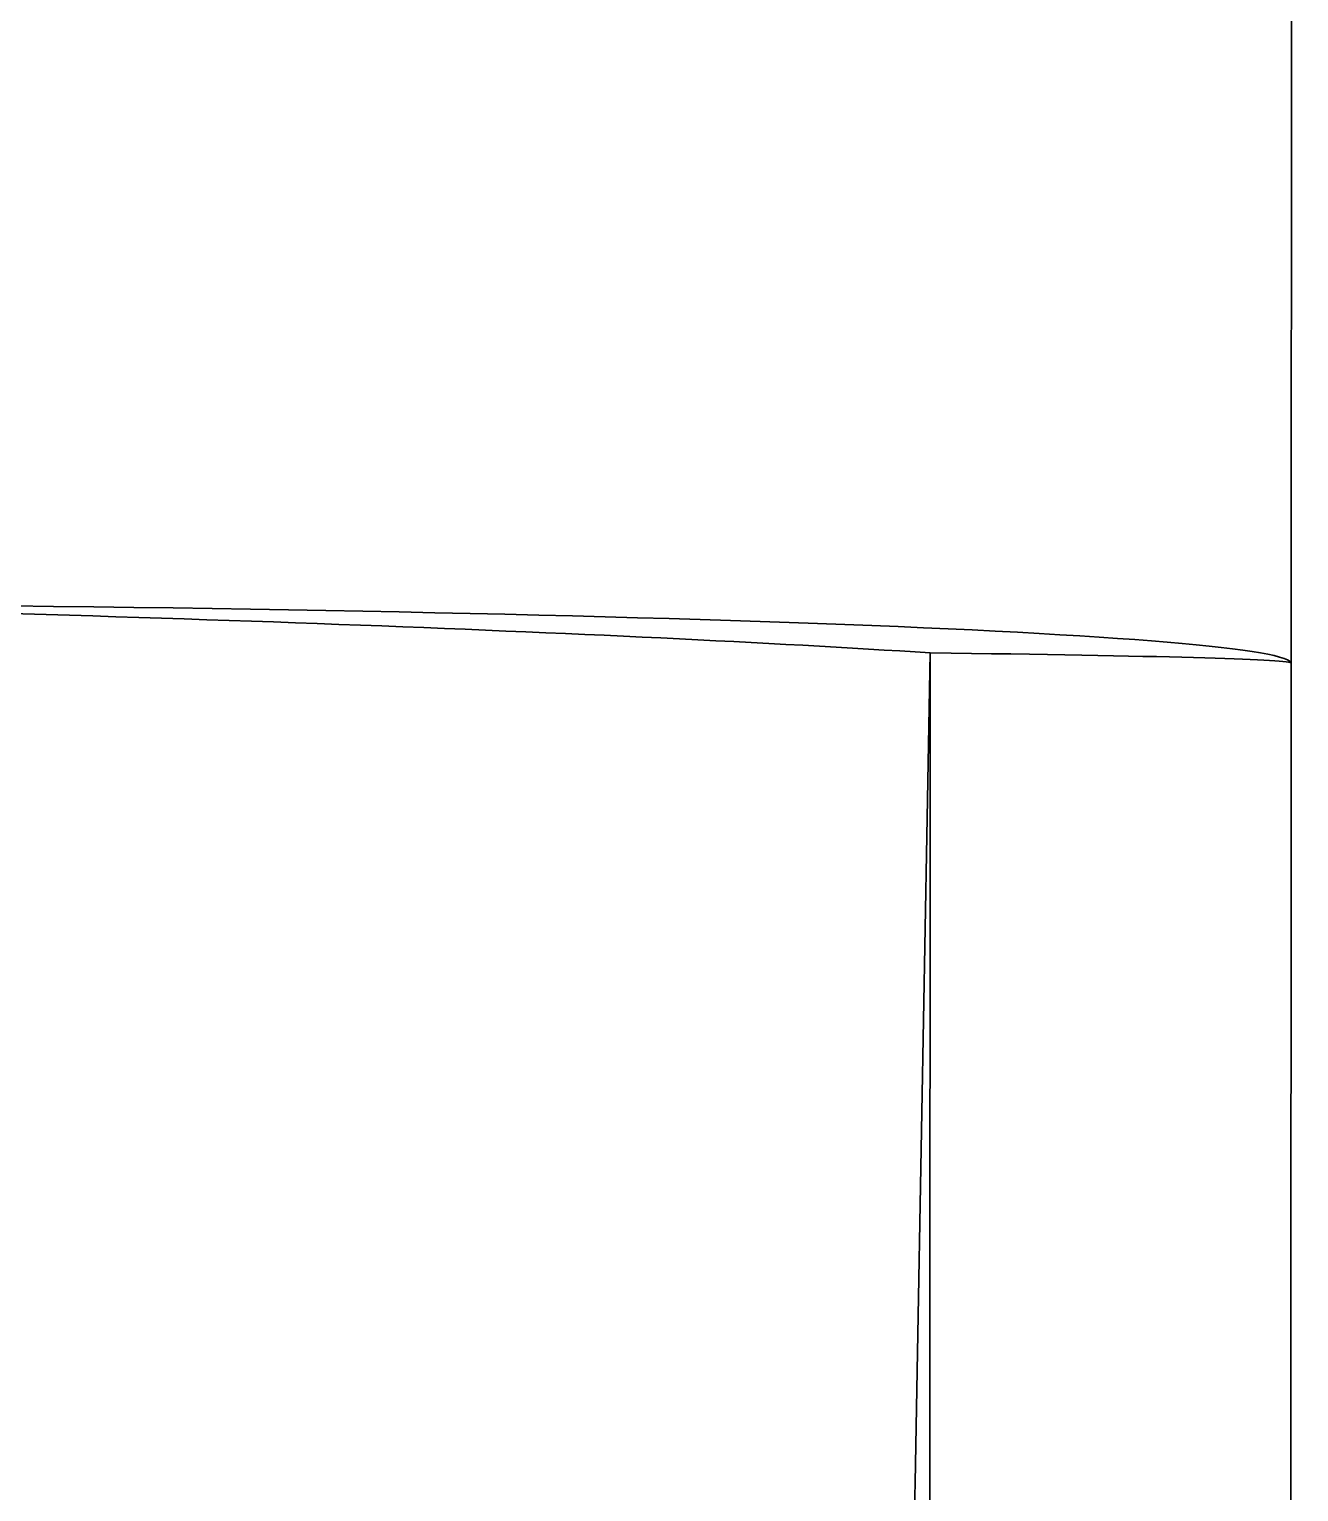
# Model space of a CAD drawing. Header units: millimetres. Extents: x 101 to 3000, y 150 to 4305.
# Drawn here: x 1007.749 to 1008.422, y 3179.073 to 3179.848 of the extents above; entities that cross this region are included whole.
import ezdxf

# ---------------------------------------------------------------- set-up
doc = ezdxf.new("R2010")
doc.units = ezdxf.units.MM
doc.header["$LTSCALE"] = 15
doc.layers.add('Sichtbar schmal (ISO)', color=7, linetype='Continuous', lineweight=35)

msp = doc.modelspace()

# ---------------------------------------------------------------- linework, layer by layer
at = {"layer": 'Sichtbar schmal (ISO)'}
for p, q in [((1008.41745, 3179.5127), (1008.42152, 3186.7894)), ((1008.21728, 3122.96435), (1008.22628, 3179.51794)), ((1008.40845, 3122.96435), (1008.41745, 3179.5127))]:
    msp.add_line(p, q, dxfattribs=at)
for major_axis, ratio, start_param, end_param in [((1, -0.00056), 0.032037, 0.017463, 1.475691), ((-0.99984, 0.01805), 0.033699, 3.770871, 4.617859), ((1, -0.00016), 0.00912, 0.017454, 0.628895)]:
    msp.add_ellipse((1007.4176, 3179.5127), major_axis=major_axis, ratio=ratio, start_param=start_param, end_param=end_param, dxfattribs=at)
msp.add_open_spline([(1007.79053, 3155.24654), (1007.85148, 3158.65813), (1007.96504, 3165.00247), (1008.10683, 3172.89482), (1008.18892, 3177.44899), (1008.22628, 3179.51794)], degree=3, dxfattribs=at)

doc.saveas('drawing.dxf')
